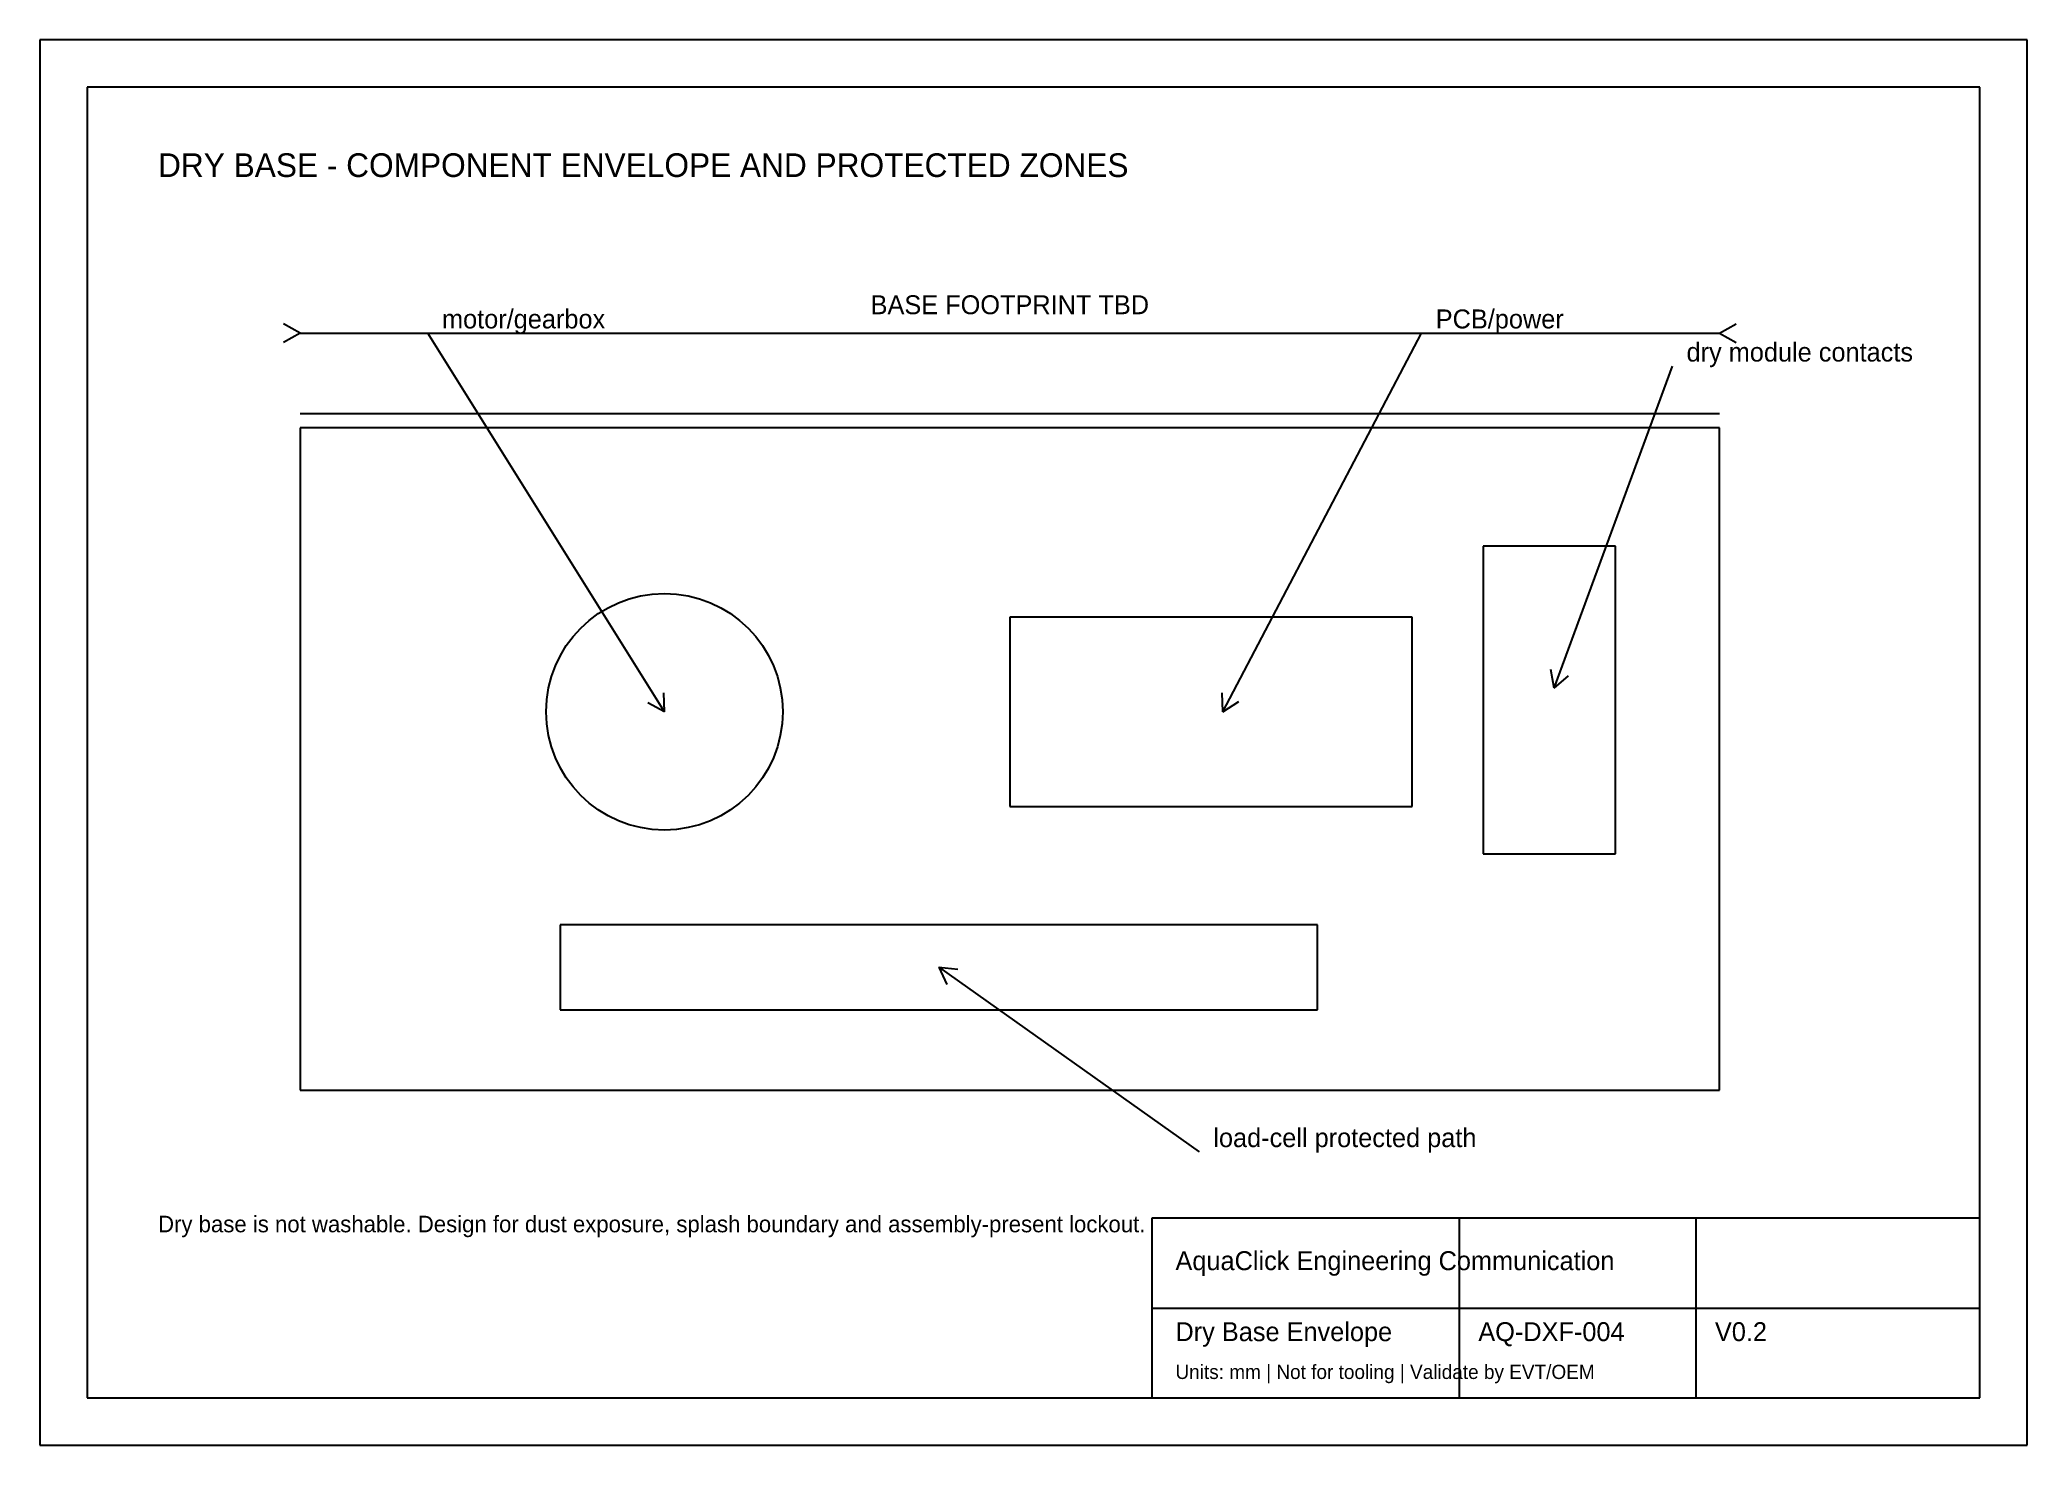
# Model space of a CAD drawing. Extents: x 0 to 420, y 0 to 297.
import ezdxf
from ezdxf.enums import TextEntityAlignment as Align

# ---------------------------------------------------------------- set-up
doc = ezdxf.new("R2010")
doc.units = 0
for name, color, linetype in [('BORDER', 7, 'CONTINUOUS'), ('DIM', 2, 'CONTINUOUS'), ('DRY', 6, 'CONTINUOUS'), ('LOCK', 30, 'CONTINUOUS'), ('SEAL', 1, 'CONTINUOUS'), ('TEXT', 7, 'CONTINUOUS'), ('TITLE', 7, 'CONTINUOUS'), ('VISIBLE', 7, 'CONTINUOUS'), ('WET', 4, 'CONTINUOUS')]:
    doc.layers.add(name, color=color, linetype=linetype)

msp = doc.modelspace()

# ---------------------------------------------------------------- linework, layer by layer
at = {"layer": 'BORDER'}
for p, q in [((420, 297), (0, 297)), ((0, 297), (0, 0)), ((420, 0), (420, 297)), ((410, 287), (10, 287)), ((10, 287), (10, 10)), ((410, 10), (410, 287)), ((10, 10), (410, 10)), ((0, 0), (420, 0))]:
    msp.add_line(p, q, dxfattribs=at)
at = {"layer": 'DIM'}
for p, q in [((55, 235), (51.536, 237)), ((355, 235), (358.464, 237)), ((55, 235), (51.536, 233)), ((55, 235), (355, 235)), ((132, 155), (82, 235)), ((250, 155), (292, 235)), ((355, 235), (358.464, 233)), ((320, 160), (345, 228)), ((320, 160), (319.318, 163.941)), ((320, 160), (323.072, 162.561)), ((132, 155), (128.468, 156.878)), ((132, 155), (131.86, 158.998)), ((250, 155), (249.839, 158.997)), ((250, 155), (253.381, 157.137)), ((190, 101), (245, 62)), ((190, 101), (191.669, 97.365)), ((190, 101), (193.983, 100.628))]:
    msp.add_line(p, q, dxfattribs=at)
at = {"layer": 'DRY'}
for p, q in [((355, 215), (55, 215)), ((55, 215), (55, 75)), ((355, 75), (355, 215)), ((55, 75), (355, 75))]:
    msp.add_line(p, q, dxfattribs=at)
at = {"layer": 'LOCK'}
for p, q in [((270, 110), (110, 110)), ((110, 110), (110, 92)), ((270, 92), (270, 110)), ((110, 92), (270, 92))]:
    msp.add_line(p, q, dxfattribs=at)
at = {"layer": 'SEAL'}
msp.add_line((55, 218), (355, 218), dxfattribs=at)
at = {"layer": 'TITLE'}
for p, q in [((410, 48), (235, 48)), ((235, 48), (235, 10)), ((300, 10), (300, 48)), ((350, 10), (350, 48)), ((410, 10), (410, 48)), ((235, 29), (410, 29)), ((235, 10), (410, 10))]:
    msp.add_line(p, q, dxfattribs=at)
at = {"layer": 'VISIBLE'}
for p, q in [((290, 175), (205, 175)), ((205, 175), (205, 135)), ((290, 135), (290, 175)), ((205, 135), (290, 135))]:
    msp.add_line(p, q, dxfattribs=at)
msp.add_circle((132, 155), 25, dxfattribs=at)
at = {"layer": 'WET'}
for p, q in [((333, 190), (305, 190)), ((305, 190), (305, 125)), ((333, 125), (333, 190)), ((305, 125), (333, 125))]:
    msp.add_line(p, q, dxfattribs=at)

# ---------------------------------------------------------------- texts
at = {"layer": 'DIM'}
msp.add_text('BASE FOOTPRINT TBD', height=4, dxfattribs=at).set_placement((205, 239), align=Align.CENTER)
at = {"layer": 'TEXT'}
for s, height, p in [('DRY BASE - COMPONENT ENVELOPE AND PROTECTED ZONES', 5, (25, 268)), ('motor/gearbox', 4, (85, 236)), ('PCB/power', 4, (295, 236)), ('dry module contacts', 4, (348, 229)), ('load-cell protected path', 4, (248, 63)), ('Dry base is not washable. Design for dust exposure, splash boundary and assembly-present lockout.', 3.5, (25, 45))]:
    msp.add_text(s, height=height, dxfattribs=at).set_placement(p)
at = {"layer": 'TITLE'}
for s, height, p in [('AquaClick Engineering Communication', 4, (240, 37)), ('Dry Base Envelope', 4, (240, 22)), ('AQ-DXF-004', 4, (304, 22)), ('V0.2', 4, (354, 22)), ('Units: mm | Not for tooling | Validate by EVT/OEM', 3, (240, 14))]:
    msp.add_text(s, height=height, dxfattribs=at).set_placement(p)

doc.saveas('drawing.dxf')
